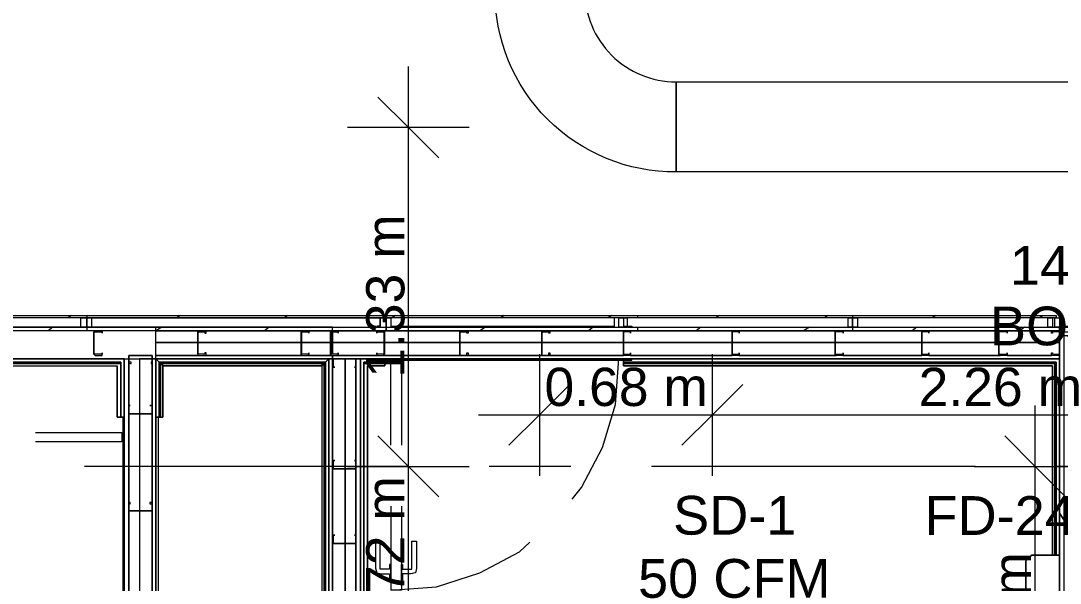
# Model space of a CAD drawing. Header units: metres. Extents: x -2 to 237, y -8 to 52.
# Drawn here: x 50.661 to 54.734, y 31.893 to 34.098 of the extents above; entities that cross this region are included whole.
import ezdxf

# ---------------------------------------------------------------- set-up
doc = ezdxf.new("R2010")
doc.units = ezdxf.units.M
doc.layers.add('HVAC - Ductos', color=5, linetype='Continuous', lineweight=0)
doc.layers.add('PDF2_Text', color=7, linetype='Continuous', lineweight=0)
doc.layers.add('PDF2_Geometry', color=7, linetype='Continuous', lineweight=0, true_color=0xaaaaaa)
doc.layers.add('PDF2_Solid Fills', color=7, linetype='Continuous', lineweight=0, true_color=0xffffff)
doc.styles.add('PDF Helvetica', font='')
doc.styles.get('PDF Helvetica').set_extended_font_data('Helvetica')

msp = doc.modelspace()

# ---------------------------------------------------------------- hatches: boundary and pattern name
at = {"layer": 'PDF2_Solid Fills', "lineweight": 0, "transparency": 33554559}
h = msp.add_hatch(color=256, dxfattribs=at)
h.paths.add_polyline_path([(50.9519, 32.8828), (50.9794, 32.8782), (50.9794, 32.8828)])
h.paths.add_polyline_path([(50.9794, 32.7911), (50.9519, 32.7911), (50.9791, 32.7866), (50.9794, 32.7866)])
h = msp.add_hatch(color=256, dxfattribs=at)
h.paths.add_polyline_path([(51.3826, 32.8782), (51.3826, 32.8828), (51.3551, 32.8828)])
h.paths.add_polyline_path([(51.3872, 32.7911), (51.3551, 32.7911), (51.3868, 32.7866), (51.3872, 32.7866)])
h = msp.add_hatch(color=256, dxfattribs=at)
h.paths.add_polyline_path([(51.7904, 32.8782), (51.7904, 32.8828), (51.7629, 32.8828)])
h.paths.add_polyline_path([(51.7629, 32.7911), (51.79, 32.7866), (51.7904, 32.7866), (51.7904, 32.7911)])
h = msp.add_hatch(color=256, dxfattribs=at)
h.paths.add_polyline_path([(51.9049, 32.8782), (51.9049, 32.8828), (51.8775, 32.8828)])
h.paths.add_polyline_path([(51.8775, 32.7911), (51.9046, 32.7866), (51.9049, 32.7866), (51.9049, 32.7911)])

# ---------------------------------------------------------------- linework, layer by layer
at = {"layer": 'HVAC - Ductos', "lineweight": 0}
msp.add_lwpolyline([(52.5189, 34.216), (52.8717, 34.216, 0.416093), (53.229, 33.8587), (53.229, 33.5059, -0.419305)], format="xyb", close=True, dxfattribs=at)
for points in [[(51.9416, 26.6608), (52.1798, 26.6608), (52.1798, 29.0479), (52.1798, 31.632), (52.1798, 32.3513), (52.1798, 33.9182)], [(52.0607, 33.7991), (52.1798, 33.68), (52.299, 33.5608)], [(52.4181, 33.68), (52.1798, 33.68), (51.9416, 33.68)], [(52.693, 32.7911), (52.693, 32.5529), (52.693, 32.3146)], [(53.371, 32.3146), (53.371, 32.5529), (53.371, 32.7911)], [(52.8121, 32.672), (52.693, 32.5529), (52.5739, 32.4338)], [(53.4902, 32.672), (53.371, 32.5529), (53.252, 32.4338)], [(54.8739, 26.5921), (54.6356, 26.5921), (54.6356, 29.0479), (54.6356, 31.0409), (54.6356, 32.5895)], [(52.4547, 32.5529), (53.371, 32.5529), (55.8635, 32.5529)], [(52.0607, 32.4704), (52.1798, 32.3513), (52.299, 32.2321)], [(54.5165, 32.4704), (54.6356, 32.3513), (54.7547, 32.2321)], [(51.9416, 32.3513), (52.1798, 32.3513), (52.4181, 32.3513)], [(54.3974, 32.3513), (54.6356, 32.3513), (54.8739, 32.3513)]]:
    msp.add_lwpolyline(points, dxfattribs=at)
msp.add_lwpolyline([(53.229, 33.8587), (55.7765, 33.8587), (55.7765, 33.5059), (53.229, 33.5059)], close=True, dxfattribs=at)
at = {"layer": 'PDF2_Geometry', "lineweight": 0}
for points in [[(48.6794, 32.9332), (48.6794, 32.9423), (49.7195, 32.9423), (50.5625, 32.9423), (50.5625, 32.9332), (50.5625, 32.9423), (50.9199, 32.9423), (52.0928, 32.9423), (52.0928, 32.9332), (50.9199, 32.9332), (50.5625, 32.9332), (49.7195, 32.9332), (48.6794, 32.9332), (48.6794, 32.9423), (49.7195, 32.9423), (50.5625, 32.9423), (50.9199, 32.9423), (52.0928, 32.9423), (53.0779, 32.9423), (53.9208, 32.9423), (54.7181, 32.9423), (54.7181, 32.9332)], [(50.8969, 32.9332), (50.5625, 32.9332), (49.7378, 32.9332)], [(50.8603, 32.9423), (50.8465, 32.9332)], [(50.9199, 32.9423), (50.9199, 32.9332)], [(50.9382, 32.9332), (50.9382, 32.8965), (50.9199, 32.8965), (50.9199, 32.9332), (50.9382, 32.9332), (52.0699, 32.9332), (52.0699, 32.9011), (52.0561, 32.9011), (52.0561, 32.8965), (52.0378, 32.8828)], [(51.2131, 32.8965), (51.1902, 32.8828), (51.1902, 32.8965), (51.882, 32.8965), (54.7318, 32.8965), (54.7318, 32.8828), (51.882, 32.8828), (54.7318, 32.8828), (54.7318, 32.8782), (54.7318, 32.8828), (54.7318, 32.8782), (54.7318, 32.8828), (54.7318, 32.8782), (54.7318, 32.8828), (53.9208, 32.8828), (53.0779, 32.8828), (52.0928, 32.8828), (52.0928, 32.8965), (52.0928, 32.9332), (52.1111, 32.9332), (52.1111, 32.8965)], [(51.2864, 32.9423), (51.2727, 32.9332)], [(51.7079, 32.9423), (51.6942, 32.9332)], [(52.0561, 32.8965), (52.0699, 32.8965), (52.0699, 32.9332), (52.0928, 32.9332), (52.0928, 32.8965), (53.0779, 32.8965), (53.9208, 32.8965), (54.7318, 32.8965)], [(52.0699, 32.8965), (52.0928, 32.8965), (52.1111, 32.8965), (52.9862, 32.8965), (53.0045, 32.8965), (53.0045, 32.9332), (53.0229, 32.9332), (53.0229, 32.8965)], [(53.0045, 32.9423), (53.0779, 32.9423), (53.9208, 32.9423), (54.7181, 32.9423), (54.7181, 32.9332), (53.9208, 32.9332), (53.0779, 32.9332), (52.0928, 32.9332), (52.0928, 32.9423)], [(52.1294, 32.9423), (52.1157, 32.9332)], [(52.5555, 32.9423), (52.5418, 32.9332)], [(52.9771, 32.9423), (52.9633, 32.9332)], [(53.0229, 32.9011), (53.0549, 32.9011), (53.0549, 32.8965), (53.0229, 32.8965), (53.0045, 32.8965), (53.0045, 32.9332), (52.9862, 32.9332), (52.9862, 32.8965)], [(53.9026, 32.9332), (53.0779, 32.9332), (53.0229, 32.9332), (53.0366, 32.9332), (53.0366, 32.9011)], [(53.0779, 32.9423), (53.0779, 32.9332)], [(53.3986, 32.9423), (53.3848, 32.9332)], [(53.8247, 32.9423), (53.8109, 32.9332)], [(53.9208, 32.9423), (53.9208, 32.9332)], [(54.6861, 32.9332), (53.9392, 32.9332)], [(54.2462, 32.9423), (54.2325, 32.9332)], [(54.6677, 32.9423), (54.6539, 32.9332)], [(54.7135, 32.9332), (54.7043, 32.9332)], [(51.8545, 31.4395), (51.8545, 32.7591), (51.8683, 32.7728), (51.8545, 32.7591), (51.8499, 32.7591), (51.2085, 32.7591), (51.8499, 32.7591), (51.2085, 32.7591), (51.2039, 32.7591), (51.2039, 32.5437), (51.1902, 32.5437), (51.1902, 32.7728), (51.882, 32.7728), (51.8866, 32.7728), (51.8683, 32.7728), (51.8683, 31.4258), (51.8683, 32.7728), (51.8545, 32.7591), (51.2039, 32.7591), (51.1902, 32.7728), (51.1902, 32.7865), (51.3551, 32.7865), (51.1902, 32.7865), (51.1902, 32.837), (51.3551, 32.837), (51.7583, 32.837), (51.3551, 32.837), (51.1902, 32.837), (51.1902, 32.8828), (51.882, 32.8828), (51.882, 32.8965), (51.1902, 32.8965), (48.6885, 32.8965)], [(50.787, 32.8965), (50.7687, 32.8828)], [(50.9199, 32.8965), (50.9199, 32.8828)], [(51.1902, 32.8828), (51.882, 32.8828), (51.882, 32.8965), (54.7318, 32.8965), (54.7318, 32.7728), (54.7318, 32.7865), (54.7318, 32.837), (54.4936, 32.837), (54.1912, 32.837), (53.8522, 32.837), (53.449, 32.837), (53.0229, 32.837), (52.7022, 32.837), (52.3814, 32.837), (52.0882, 32.837), (52.3814, 32.837), (52.7022, 32.837), (53.0229, 32.837), (53.449, 32.837), (53.8522, 32.837), (54.1912, 32.837), (54.4936, 32.837), (54.7318, 32.837), (54.7318, 32.8828)], [(51.6346, 32.8965), (51.6163, 32.8828)], [(52.1111, 32.9011), (52.9862, 32.9011)], [(52.3814, 32.8782), (52.3814, 32.8782)], [(52.3814, 32.8782), (52.3814, 32.8782)], [(52.4823, 32.8965), (52.4593, 32.8828)], [(52.7022, 32.8782), (52.7022, 32.8782)], [(52.7022, 32.8782), (52.7022, 32.8782)], [(52.9038, 32.8965), (52.8854, 32.8828)], [(53.0229, 32.8782), (53.0229, 32.8782)], [(53.0503, 32.8736), (53.0503, 32.8736)], [(53.0779, 32.8965), (53.0779, 32.8828)], [(53.3252, 32.8965), (53.307, 32.8828)], [(53.449, 32.8782), (53.449, 32.8782)], [(53.4764, 32.8736), (53.4764, 32.8736)], [(53.7513, 32.8965), (53.7285, 32.8828)], [(53.8842, 32.8736), (53.8842, 32.8736)], [(53.9208, 32.8965), (53.9208, 32.8828)], [(54.1729, 32.8965), (54.1545, 32.8828)], [(54.1912, 32.8782), (54.1912, 32.8782)], [(54.2187, 32.8736), (54.2187, 32.8736)], [(54.5256, 32.8736), (54.5256, 32.8736)], [(54.5944, 32.8965), (54.576, 32.8828)], [(56.0834, 32.8965), (56.4316, 32.8965), (55.8085, 32.8965), (54.7318, 32.8965), (54.7318, 32.9011), (55.8085, 32.9011), (56.4316, 32.9011)], [(54.7318, 32.8965), (54.7318, 32.8965)], [(56.0834, 32.6812), (56.0834, 32.8965), (55.8498, 32.8965), (54.7318, 32.8965), (54.7318, 32.8782), (54.7318, 32.8965), (54.7318, 30.5003), (54.7501, 30.5003), (54.7501, 32.8782), (54.7318, 32.8782), (54.7318, 32.6812), (54.7318, 32.7911)], [(54.7318, 32.8965), (55.8498, 32.8965), (54.7318, 32.8965)], [(54.7318, 32.8828), (54.7318, 32.8828)], [(54.7318, 32.8782), (54.7318, 32.8782)], [(54.7318, 32.8782), (54.7318, 32.8782)], [(54.7318, 32.6812), (54.7318, 30.5003), (54.7181, 30.5003), (54.7318, 30.5003), (54.7318, 28.0445), (54.7318, 30.5003), (54.7501, 30.5003), (54.7501, 32.8644), (54.7639, 32.8644), (54.7639, 32.8599), (54.7639, 32.8644), (55.8498, 32.8644), (56.0834, 32.8644)], [(54.7318, 30.1292), (54.7318, 30.5003), (54.7318, 32.7911), (54.7318, 30.5003), (54.7273, 30.5003), (54.7273, 30.1292), (54.7273, 30.5003), (54.7318, 30.5003), (54.7318, 30.1292), (54.7318, 30.5003), (54.7318, 30.1292), (51.992, 30.1292)], [(53.0229, 32.7911), (53.0229, 32.7911)], [(53.0503, 32.7957), (53.0503, 32.7957)], [(53.449, 32.7911), (53.449, 32.7911)], [(53.4764, 32.7957), (53.4764, 32.7957)], [(53.8842, 32.7957), (53.8842, 32.7957)], [(54.1912, 32.7911), (54.1912, 32.7911)], [(54.2187, 32.7957), (54.2187, 32.7957)], [(54.5256, 32.7957), (54.5256, 32.7957)], [(54.7318, 32.7911), (54.7318, 32.7911)], [(51.8683, 26.9632), (51.8683, 30.5507), (51.8683, 31.3021), (51.1902, 31.3021), (51.0665, 31.3021), (51.0528, 31.2884), (51.0665, 31.3021), (51.0665, 32.7728), (48.6885, 32.7728)], [(48.6885, 32.7591), (51.0528, 32.7591), (48.6885, 32.7591), (51.0528, 32.7591), (51.0528, 32.5437), (51.0528, 32.7591), (51.0528, 32.5437), (51.0482, 32.5437), (51.0436, 32.5437), (51.039, 32.5437), (51.039, 32.7453), (51.039, 32.5437), (51.0436, 32.5437), (51.0482, 32.5437), (51.0528, 32.5437), (51.0573, 32.5437), (51.0528, 32.5437), (51.0665, 32.5437), (51.0665, 32.7728), (51.0848, 32.7728), (51.0848, 31.3021), (51.0665, 31.3021), (51.1764, 31.3021), (51.1764, 30.9722)], [(48.6885, 32.7728), (51.0848, 32.7728), (51.1764, 32.7728), (51.1902, 32.7728), (51.2039, 32.7591), (51.8545, 32.7591), (51.8499, 32.7591), (51.8499, 32.7545), (51.8454, 32.7545), (51.8454, 32.7499), (51.8408, 32.7499), (51.8408, 32.7453), (51.2177, 32.7453), (51.2177, 32.7499), (51.2131, 32.7499), (51.2131, 32.7545), (51.2085, 32.7545), (51.2085, 32.5437), (51.2131, 32.5437), (51.2177, 32.5437), (51.2177, 32.7453), (51.2177, 32.7499), (51.2131, 32.7499), (51.2131, 32.7545), (51.2085, 32.7545), (51.8499, 32.7545), (51.8499, 31.4395), (51.8499, 32.7591), (51.2085, 32.7591), (51.2085, 32.7545), (51.2131, 32.7545), (51.2131, 32.7499), (51.2177, 32.7499), (51.2177, 32.7453), (51.8408, 32.7453), (51.8408, 32.7499), (51.8454, 32.7499), (51.8454, 32.7545), (51.8499, 32.7545), (51.8499, 32.7591), (51.8499, 31.4395), (51.8499, 32.7591), (51.8499, 31.4395)], [(48.6885, 32.7545), (51.0528, 32.7545)], [(51.0665, 32.7728), (51.0665, 32.5437), (51.0528, 32.5437), (51.0528, 32.7591)], [(51.0528, 32.5437), (51.0528, 32.7591)], [(51.0528, 32.5437), (51.0528, 32.7591)], [(51.0665, 32.7728), (51.0665, 31.3021), (51.0665, 32.7728)], [(51.0665, 31.3021), (51.0665, 32.7728), (51.0848, 32.7728), (51.1764, 32.7728), (51.1902, 32.7728), (51.2039, 32.7591), (51.2085, 32.7591), (51.2085, 32.5437), (51.2085, 32.7591), (51.2085, 32.5437), (51.2085, 32.7591), (51.2085, 32.7545), (51.2131, 32.7545), (51.2131, 32.7499), (51.2177, 32.7499), (51.2177, 32.7453), (51.2177, 32.5437), (51.2131, 32.5437), (51.2085, 32.5437), (51.2039, 32.5437), (51.2085, 32.5437), (51.2085, 32.7545), (51.8499, 32.7545), (51.8454, 32.7545), (51.8454, 32.7499), (51.8408, 32.7499), (51.8408, 32.7453), (51.8408, 31.4533)], [(51.1902, 31.4258), (51.1902, 32.7728), (51.1902, 31.4258), (51.1902, 32.7728), (51.1764, 32.7728), (51.1764, 31.4074)], [(51.1902, 31.4074), (51.1902, 32.7728), (51.882, 32.7728), (51.882, 32.7865), (51.882, 32.7728), (54.7318, 32.7728), (53.0549, 32.7728), (52.0561, 32.7728), (52.0561, 32.7682), (53.0549, 32.7682), (53.0549, 32.7728), (54.7318, 32.7728), (51.9737, 32.7728), (54.7318, 32.7728), (51.882, 32.7728), (51.8866, 32.7728), (51.882, 32.7728), (51.882, 30.5507)], [(51.1902, 32.7728), (51.882, 32.7728), (51.1902, 32.7728)], [(51.1902, 32.7728), (51.1902, 32.7728)], [(51.1902, 31.5266), (51.1902, 32.5437), (51.2039, 32.5437), (51.2039, 32.7591), (51.1902, 32.7728), (51.1902, 32.5437), (51.1994, 32.5437), (51.1994, 31.5266)], [(51.8499, 31.4395), (51.8499, 32.7545), (51.8454, 32.7545), (51.8454, 32.7499), (51.8408, 32.7499), (51.8408, 32.7453), (51.8408, 31.4533)], [(51.882, 32.7728), (51.8683, 32.7728), (51.8683, 31.4258), (51.8683, 32.7728), (51.8545, 32.7591), (51.8545, 31.4395)], [(51.8683, 32.7728), (51.8683, 32.7728)], [(51.8683, 31.4258), (51.8683, 32.7728), (51.8683, 31.4074)], [(51.882, 32.7728), (51.882, 32.7728)], [(51.882, 31.4074), (51.882, 32.7728)], [(51.992, 30.5507), (51.992, 32.7728), (51.992, 30.5507)], [(52.0882, 32.7637), (52.0882, 32.7591), (52.0057, 32.7591)], [(52.0882, 32.7637), (52.0882, 32.7591), (52.0057, 32.7591)], [(52.0882, 32.7637), (52.0882, 32.7591), (52.0057, 32.7591)], [(52.0882, 32.7637), (52.0882, 32.7591), (52.0057, 32.7591)], [(52.0057, 31.0593), (52.0057, 32.7591)], [(52.0057, 32.7591), (52.0882, 32.7591)], [(52.0057, 32.7591), (52.0882, 32.7591)], [(52.0057, 32.7591), (52.0882, 32.7591)], [(52.0057, 32.7591), (52.0882, 32.7591)], [(52.0057, 32.7591), (52.0882, 32.7591)], [(52.0057, 32.7591), (52.0882, 32.7591)], [(52.0057, 32.7591), (52.0882, 32.7591)], [(52.0057, 32.7591), (52.0882, 32.7591)], [(52.0057, 31.0593), (52.0057, 32.7591)], [(52.0057, 31.0593), (52.0057, 32.7591)], [(52.0057, 31.0593), (52.0057, 32.7591)], [(52.0057, 32.7591), (52.0057, 31.0593)], [(52.0057, 32.7591), (52.0057, 31.0593)], [(52.0057, 31.0593), (52.0057, 32.7545)], [(52.0057, 31.0593), (52.0057, 32.7545)], [(52.0882, 32.7591), (52.0882, 32.7591)], [(52.0882, 32.7591), (52.0882, 32.7591)], [(52.0882, 32.7545), (52.0882, 32.7545)], [(52.0882, 32.7545), (52.0882, 32.7545)], [(52.1111, 32.4338), (52.1111, 32.7637), (52.1524, 32.7637), (52.1524, 32.4338)], [(52.8212, 32.223), (52.8579, 32.2688), (52.9404, 32.4246), (52.9908, 32.5941), (53.0045, 32.7728)], [(53.0229, 32.7591), (53.0229, 32.7637)], [(53.0229, 32.7591), (53.0229, 32.7637)], [(53.0229, 32.7591), (53.0229, 32.7591)], [(53.0229, 32.7591), (54.7181, 32.7591)], [(53.0229, 32.7591), (54.7135, 32.7591)], [(53.0229, 32.7591), (54.7135, 32.7591)], [(53.0229, 32.7591), (54.7181, 32.7591)], [(54.7181, 32.7591), (53.0229, 32.7591)], [(54.7181, 32.7591), (53.0229, 32.7591)], [(53.0229, 32.7545), (53.0229, 32.7545)], [(53.0229, 32.7545), (53.0229, 32.7545)], [(54.7181, 32.0031), (54.7181, 32.7591)], [(54.7181, 32.0031), (54.7181, 32.7591)], [(54.7181, 32.7591), (54.7181, 32.0031)], [(54.7181, 32.7591), (54.7181, 32.0031)], [(54.7181, 32.7591), (54.7181, 32.0031)], [(54.7181, 32.7591), (54.7181, 32.0031)], [(54.7181, 32.0031), (54.7181, 32.7591)], [(54.7181, 32.0031), (54.7181, 32.7591)], [(54.7181, 32.7545), (54.7181, 32.0031)], [(54.7181, 32.7545), (54.7181, 32.0031)], [(54.7181, 32.7545), (54.7181, 32.0031)], [(54.7181, 32.7545), (54.7181, 32.0031)], [(48.6885, 32.7453), (51.039, 32.7453)], [(51.0482, 32.5437), (51.0528, 32.5437)], [(51.0482, 32.5437), (51.0528, 32.5437)], [(51.0528, 32.5437), (51.0528, 32.5437)], [(51.0528, 32.5437), (51.0528, 32.5437)], [(50.7183, 32.4842), (51.0573, 32.4842), (51.0573, 32.4475), (50.7183, 32.4475)], [(52.1798, 32.3513), (50.9107, 32.3513)], [(52.8167, 32.3513), (52.4959, 32.3513)], [(54.402, 32.3513), (53.1328, 32.3513)], [(55.0342, 32.3513), (54.7181, 32.3513)], [(52.1111, 32.1955), (52.1111, 31.8656), (52.2898, 31.8794), (52.4593, 31.9344), (52.6151, 32.0168), (52.6563, 32.0535)], [(52.1524, 32.1955), (52.1524, 31.8656), (52.1111, 31.8656)], [(54.599, 31.6777), (54.599, 31.971), (54.599, 31.9802), (54.6036, 31.9893), (54.6081, 31.9939), (54.6173, 31.9985), (54.6219, 32.0031), (54.631, 32.0031), (54.7318, 32.0031), (54.631, 32.0031), (54.6219, 32.0031), (54.6173, 31.9985), (54.6081, 31.9939), (54.6036, 31.9893), (54.599, 31.9802), (54.599, 31.971), (54.599, 31.6777)], [(54.7318, 32.0031), (54.631, 32.0031), (54.6219, 32.0031), (54.6173, 31.9985), (54.6081, 31.9939), (54.6036, 31.9893), (54.599, 31.9802), (54.599, 31.971), (54.599, 31.6777), (54.599, 31.6686), (54.6036, 31.6641), (54.6081, 31.6549), (54.6173, 31.6503), (54.6219, 31.6503), (54.631, 31.6457), (54.6631, 31.6457)]]:
    msp.add_lwpolyline(points, dxfattribs=at)
for points in [[(50.9199, 32.8965), (50.8969, 32.8965), (50.8969, 32.9332), (50.9199, 32.9332)], [(53.9208, 32.8965), (53.9026, 32.8965), (53.9026, 32.9332), (53.9208, 32.9332)], [(53.9392, 32.8965), (53.9208, 32.8965), (53.9208, 32.9332), (53.9392, 32.9332)], [(54.7043, 32.8965), (54.6861, 32.8965), (54.6861, 32.9332), (54.7043, 32.9332)], [(54.7318, 32.8965), (54.7135, 32.8965), (54.7135, 32.9332), (54.7318, 32.9332)], [(50.5625, 32.8828), (50.5625, 32.8965), (50.9199, 32.8965), (52.0928, 32.8965), (52.0928, 32.8828), (50.9199, 32.8828)], [(50.9794, 32.8828), (50.9519, 32.8828), (50.9474, 32.8782), (50.9474, 32.7911), (50.9519, 32.7865), (50.9794, 32.7865), (50.9794, 32.7957), (50.9794, 32.7911), (50.9519, 32.7911), (50.9474, 32.7911), (50.9474, 32.8782), (50.9519, 32.8782), (50.9794, 32.8782), (50.9794, 32.8736)], [(51.3872, 32.8828), (51.3551, 32.8828), (51.3551, 32.8782), (51.3551, 32.7911), (51.3551, 32.7865), (51.3872, 32.7865), (51.3872, 32.7957), (51.3826, 32.7957), (51.3826, 32.7911), (51.3551, 32.7911), (51.3551, 32.8782), (51.3826, 32.8782), (51.3826, 32.8736), (51.3872, 32.8736)], [(51.7904, 32.8828), (51.7629, 32.8828), (51.7583, 32.8782), (51.7583, 32.7911), (51.7629, 32.7865), (51.7904, 32.7865), (51.7904, 32.7957), (51.7904, 32.7911), (51.7629, 32.7911), (51.7629, 32.8782), (51.7904, 32.8782), (51.7904, 32.8736)], [(51.9049, 32.8828), (51.8775, 32.8828), (51.8729, 32.8782), (51.8729, 32.7911), (51.8775, 32.7865), (51.9049, 32.7865), (51.9049, 32.7957), (51.9049, 32.7911), (51.8775, 32.7911), (51.8775, 32.8782), (51.9049, 32.8782), (51.9049, 32.8736)], [(51.882, 32.8782), (51.882, 32.837), (52.0836, 32.837), (51.882, 32.837), (51.882, 32.7911), (51.882, 32.837), (51.8775, 32.837), (51.882, 32.837)], [(52.0561, 32.7865), (52.0836, 32.7865), (52.0836, 32.7911), (52.0882, 32.7911), (52.0882, 32.8782), (52.0836, 32.8782), (52.0836, 32.8828), (52.0561, 32.8828), (52.0561, 32.8736), (52.0561, 32.8782), (52.0836, 32.8782), (52.0836, 32.7911), (52.0561, 32.7911), (52.0561, 32.7957)], [(52.3814, 32.7865), (52.3814, 32.7911), (52.3814, 32.8782), (52.4135, 32.8782), (52.4135, 32.8736), (52.4089, 32.8736), (52.4089, 32.8782), (52.3814, 32.8782), (52.3814, 32.7911), (52.3814, 32.7865), (52.4089, 32.7865), (52.4089, 32.7957), (52.4135, 32.7957), (52.4135, 32.7865)], [(52.7022, 32.7865), (52.7022, 32.7911), (52.7022, 32.8782), (52.7342, 32.8782), (52.7342, 32.8736), (52.7296, 32.8736), (52.7296, 32.8782), (52.7022, 32.8782), (52.7022, 32.7911), (52.7022, 32.7865), (52.7296, 32.7865), (52.7296, 32.7957), (52.7342, 32.7957), (52.7342, 32.7865)], [(53.0229, 32.7865), (53.0229, 32.7911), (53.0229, 32.8782), (53.0229, 32.8828), (53.0503, 32.8828), (53.0503, 32.8736), (53.0503, 32.8782), (53.0229, 32.8782), (53.0229, 32.7911), (53.0503, 32.7911), (53.0503, 32.7957), (53.0503, 32.7865)], [(53.449, 32.7865), (53.449, 32.7911), (53.449, 32.8782), (53.449, 32.8828), (53.4764, 32.8828), (53.4764, 32.8736), (53.4764, 32.8782), (53.449, 32.8782), (53.449, 32.7911), (53.4764, 32.7911), (53.4764, 32.7957), (53.4764, 32.7865)], [(53.8568, 32.7865), (53.8522, 32.7911), (53.8522, 32.8782), (53.8568, 32.8828), (53.8842, 32.8828), (53.8842, 32.8736), (53.8842, 32.8782), (53.8568, 32.8782), (53.8522, 32.8782), (53.8522, 32.7911), (53.8568, 32.7911), (53.8842, 32.7911), (53.8842, 32.7957), (53.8842, 32.7865)], [(54.1912, 32.7865), (54.1912, 32.7911), (54.1912, 32.8782), (54.1912, 32.8828), (54.2187, 32.8828), (54.2187, 32.8736), (54.2187, 32.8782), (54.1912, 32.8782), (54.1912, 32.7911), (54.2187, 32.7911), (54.2187, 32.7957), (54.2187, 32.7865)], [(54.4982, 32.7865), (54.4936, 32.7911), (54.4936, 32.8782), (54.4982, 32.8828), (54.5256, 32.8828), (54.5256, 32.8736), (54.5256, 32.8782), (54.4982, 32.8782), (54.4936, 32.8782), (54.4936, 32.7911), (54.4982, 32.7911), (54.5256, 32.7911), (54.5256, 32.7957), (54.5256, 32.7865)], [(54.7318, 32.8828), (54.7318, 32.8782), (54.7318, 32.7911), (54.7318, 32.7865), (54.6997, 32.7865), (54.6997, 32.7957), (54.7043, 32.7957), (54.7043, 32.7911), (54.7318, 32.7911), (54.7318, 32.8782), (54.7043, 32.8782), (54.7043, 32.8736), (54.6997, 32.8736), (54.6997, 32.8828)], [(54.7318, 32.8965), (54.7318, 32.9011), (55.8085, 32.9011), (55.8085, 32.8965)], [(54.9472, 30.5003), (54.9472, 32.6812), (55.8269, 32.6812), (55.8498, 32.6812), (55.891, 32.6812), (56.0834, 32.6812), (56.0834, 32.8965), (55.8498, 32.8965), (54.7318, 32.8965), (54.7318, 32.6812), (54.7318, 30.5003), (54.7639, 30.5003), (54.9151, 30.5003)], [(55.8498, 32.8782), (55.8498, 32.8965), (54.7318, 32.8965), (54.7318, 32.8782)], [(51.8729, 32.837), (51.7629, 32.837)], [(51.0528, 32.5437), (51.0528, 32.7591)], [(51.1764, 32.7545), (51.1764, 32.7865), (51.1718, 32.7865), (51.0848, 32.7865), (51.0848, 32.7545), (51.094, 32.7545), (51.094, 32.7591), (51.0848, 32.7591), (51.0848, 32.7865), (51.1718, 32.7865), (51.1764, 32.7865), (51.1764, 32.7591), (51.1718, 32.7591), (51.1718, 32.7545)], [(51.126, 31.3158), (51.0848, 31.3158), (51.0848, 32.7728), (51.126, 32.7728), (51.126, 32.5575), (51.126, 32.1772), (51.126, 31.8519), (51.126, 31.5129), (51.126, 31.4212), (51.126, 31.3204), (51.126, 31.3571), (51.1902, 31.3571), (51.4513, 31.3571), (51.8637, 31.3571), (51.882, 31.3571), (51.882, 31.3158)], [(51.126, 31.3571), (51.1764, 31.3571), (51.1764, 32.7728), (51.126, 32.7728), (51.126, 32.5575), (51.126, 32.1772), (51.126, 31.8519), (51.126, 31.5129), (51.126, 31.4212)], [(51.7446, 32.7728), (51.3368, 32.7728)], [(51.3872, 32.7865), (51.7629, 32.7865)], [(51.7904, 32.7865), (51.8775, 32.7865)], [(51.9737, 32.7407), (51.9737, 32.7682), (51.9737, 32.7728), (51.8866, 32.7728), (51.882, 32.7682), (51.882, 32.7407), (51.8912, 32.7407), (51.8866, 32.7407), (51.8866, 32.7682), (51.8866, 32.7728), (51.9737, 32.7728), (51.9737, 32.7682), (51.9737, 32.7407), (51.9691, 32.7407)], [(51.9049, 32.7865), (52.0561, 32.7865)], [(51.9324, 31.6365), (51.9324, 32.0489), (51.9324, 32.3421), (51.9324, 32.7728), (51.9324, 32.3421), (51.9324, 32.0489)], [(51.9737, 32.7728), (51.992, 32.7728), (52.0561, 32.7728), (51.992, 32.7728), (51.992, 30.6652), (51.992, 32.7728), (51.992, 30.5919), (52.3677, 30.5919), (52.7754, 30.5919), (53.1787, 30.5919), (52.7754, 30.5919), (52.3677, 30.5919), (51.992, 30.5919), (51.992, 30.6011), (51.992, 30.5919), (51.992, 32.7728)], [(52.0057, 31.0593), (52.0057, 32.7591)], [(52.0057, 32.7591), (52.0057, 31.0593), (52.0057, 32.7545), (52.0057, 31.0593)], [(52.0882, 32.7545), (52.0057, 32.7545)], [(52.0195, 32.7453), (52.0195, 31.0593), (52.0195, 32.7453), (52.0882, 32.7453), (52.0882, 32.7499), (52.0882, 32.7545), (52.0882, 32.7591), (52.0882, 32.7637), (52.0882, 32.7591), (52.0882, 32.7545), (52.0882, 32.7499), (52.0882, 32.7453)], [(52.0836, 32.7865), (53.0229, 32.7865)], [(53.0229, 32.7591), (54.7181, 32.7591), (53.0229, 32.7591), (53.0229, 32.7637)], [(54.7043, 32.7453), (53.0229, 32.7453), (53.0229, 32.7499), (53.0229, 32.7545), (53.0229, 32.7591), (53.0229, 32.7637), (53.0229, 32.7591), (53.0229, 32.7545), (53.0229, 32.7499), (53.0229, 32.7453)], [(54.7181, 32.7591), (53.0229, 32.7591), (54.7135, 32.7591), (53.0229, 32.7591)], [(54.7181, 32.7545), (53.0229, 32.7545)], [(53.0503, 32.7865), (53.449, 32.7865)], [(53.4764, 32.7865), (53.8568, 32.7865)], [(53.8842, 32.7865), (54.1912, 32.7865)], [(54.2187, 32.7865), (54.4982, 32.7865)], [(54.5256, 32.7865), (54.6997, 32.7865)], [(54.7135, 32.0031), (54.7135, 32.7591)], [(54.7318, 32.0031), (54.7318, 32.7637)], [(51.9737, 32.3742), (51.9737, 32.7407)], [(54.7043, 32.0031), (54.7043, 32.7453)], [(51.0848, 32.5895), (51.0848, 32.5621), (51.0848, 32.5575), (51.1718, 32.5575), (51.1764, 32.5575), (51.1764, 32.5621), (51.1764, 32.5895), (51.1672, 32.5895), (51.1764, 32.5895), (51.1764, 32.5621), (51.1718, 32.5575), (51.0848, 32.5575), (51.0848, 32.5621), (51.0848, 32.5895), (51.0894, 32.5895)], [(51.0619, 31.5266), (51.0619, 32.5437), (51.0665, 32.5437), (51.0665, 31.5266)], [(51.2039, 32.5437), (51.2085, 32.5437), (51.2131, 32.5437), (51.2085, 32.5437)], [(51.882, 32.3742), (51.882, 32.3421), (51.8866, 32.3421), (51.9737, 32.3421), (51.9737, 32.3742), (51.9691, 32.3742), (51.9737, 32.3742), (51.9737, 32.3421), (51.8866, 32.3421), (51.8866, 32.3742), (51.8912, 32.3742)], [(51.9737, 32.081), (51.9737, 32.3421)], [(51.0848, 32.2093), (51.0848, 32.1772), (51.1718, 32.1772), (51.1764, 32.1772), (51.1764, 32.2093), (51.1672, 32.2093), (51.1672, 32.2047), (51.1764, 32.2047), (51.1764, 32.1772), (51.1718, 32.1772), (51.0848, 32.1772), (51.0848, 32.2047), (51.0894, 32.2047), (51.0894, 32.2093)], [(51.882, 32.081), (51.882, 32.0489), (51.8866, 32.0489), (51.9737, 32.0489), (51.9737, 32.081), (51.9691, 32.081), (51.9737, 32.081), (51.9737, 32.0489), (51.8866, 32.0489), (51.8866, 32.081), (51.8912, 32.081)], [(52.0699, 31.9481), (52.0699, 31.9526), (52.0699, 32.0581), (52.0515, 32.0581), (52.0515, 31.9526), (52.0561, 31.9344), (52.0745, 31.9298), (52.1065, 31.9298), (52.1065, 31.9069), (52.1111, 31.9069), (52.1111, 31.9664), (52.1065, 31.9664), (52.1065, 31.9481), (52.0745, 31.9481)], [(52.1936, 31.9481), (52.1936, 31.9526), (52.1936, 32.0581), (52.2119, 32.0581), (52.2119, 31.9526), (52.2074, 31.9344), (52.189, 31.9298), (52.1569, 31.9298), (52.1569, 31.9069), (52.1524, 31.9069), (52.1524, 31.9664), (52.1569, 31.9664), (52.1569, 31.9481), (52.189, 31.9481)], [(51.9737, 31.6641), (51.9737, 32.0489)]]:
    msp.add_lwpolyline(points, close=True, dxfattribs=at)
at = {"layer": 'PDF2_Geometry', "color": 254, "lineweight": 0, "true_color": 0xd2d2d2}
for points in [[(51.3781, 32.8782), (51.3781, 32.8828)], [(51.8729, 32.8736), (51.8775, 32.8736)], [(51.882, 32.8782), (51.882, 32.8828)], [(52.3814, 32.8782), (52.386, 32.8782)], [(52.3814, 32.8782), (52.3814, 32.8782)], [(54.5165, 32.8782), (54.5165, 32.8828)], [(50.9474, 32.8278), (50.9474, 32.8324)], [(51.3551, 32.8553), (51.3551, 32.8553)], [(53.8522, 32.8415), (53.8522, 32.8415)], [(54.4936, 32.8599), (54.4936, 32.8599)], [(51.7904, 32.7865), (51.7904, 32.7911)], [(53.449, 32.8141), (53.449, 32.8141)], [(51.882, 32.7591), (51.8866, 32.7591)], [(51.8958, 32.7728), (51.8958, 32.7728)], [(51.0848, 32.585), (51.0848, 32.585)], [(51.0894, 32.5895), (51.0894, 32.5895)], [(51.9691, 32.3421), (51.9691, 32.3421)], [(51.9737, 32.3467), (51.9737, 32.3513)]]:
    msp.add_lwpolyline(points, dxfattribs=at)
at = {"layer": 'PDF2_Geometry', "color": 254, "lineweight": 0, "true_color": 0xeaeaea}
msp.add_lwpolyline([(54.7501, 32.1405), (54.7501, 32.1359), (54.7501, 32.1405), (54.7318, 32.1681)], close=True, dxfattribs=at)

# ---------------------------------------------------------------- texts
at = {"layer": 'PDF2_Text', "lineweight": 0, "char_height": 0.15002, "attachment_point": 4, "rotation": 90, "style": 'PDF Helvetica'}
for s, insert in [('1.33 m', (52.0903, 32.6987)), ('0.72 m', (52.0903, 31.6724)), ('1.31 m', (54.5461, 31.3746))]:
    msp.add_mtext(s, dxfattribs=dict(at, insert=insert))
at = {"layer": 'PDF2_Text', "lineweight": 0, "attachment_point": 4, "style": 'PDF Helvetica'}
for s, insert, char_height in [('14"x14"', (54.5367, 33.139), 0.1519), ('BOD3.78', (54.4588, 32.9007), 0.1519), ('0.68 m', (52.7131, 32.6618), 0.15002), ('2.26 m', (54.1793, 32.6618), 0.15002), ('SD-1', (53.2171, 32.1585), 0.1519), ('FD-24"x4"-24"x4"', (54.2022, 32.1585), 0.151898), ('50 CFM', (53.0797, 31.911), 0.1519)]:
    msp.add_mtext(s, dxfattribs=dict(at, insert=insert, char_height=char_height))

doc.saveas('drawing.dxf')
